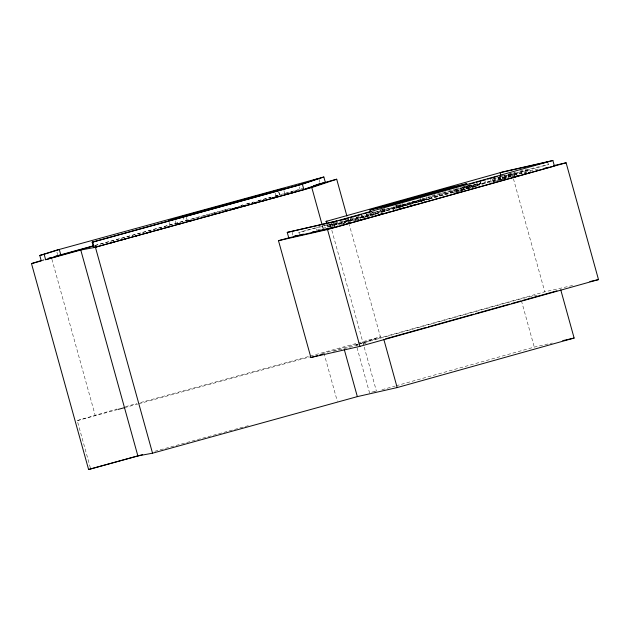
<?xml version="1.0" encoding="UTF-8"?>
<svg xmlns="http://www.w3.org/2000/svg" width="630" height="630" viewBox="0 0 630 630"><rect width="100%" height="100%" fill="white"/><g stroke="black" fill="none" stroke-linecap="round" stroke-linejoin="round"><path stroke-width="0.47" stroke-dasharray="3.15 2.36" d="M317.52 229.903L504.969 177.172L526.83 172.21M538.28 169.1L512.379 174.99L328.506 226.556L328.002 224.745M369.645 393.183L356.265 344.925L357.942 344.366M358.785 344.082L380.41 336.853L349.256 224.532M374.685 391.498L376.37 390.931L331.632 229.627M42.344 260.198L44.147 259.631M42.21 260.623L44.053 260.04M90.374 467.909L77.254 420.604L116.896 409.02M299.62 235.155L298.864 232.431L315.866 227.674L316.622 230.399M380.89 209.695L384.835 208.688M395.207 205.789L398.971 204.734M431.959 195.505L456.159 189.063M502.96 175.62L498.488 176.873L499.244 179.597L511.631 176.266M316.709 227.485L331.908 223.54L332.664 226.264L330.805 226.784M470.445 184.984L461.924 187.362L462.68 190.087L476.878 186.118M332.482 223.807L298.864 232.431M464.397 186.803L457.057 188.858L457.813 191.583L465.153 189.528L464.397 186.803L462.751 187.181M502.26 179.29L498.779 180.078L498.023 177.361L515.104 172.581L515.608 174.392M334.892 223.264L362.809 215.452L363.565 218.169M492.416 179.156L502.378 176.369L503.134 179.093L493.172 181.881M366.739 216.429L366.235 214.609L467.696 186.441L462.908 187.527L463.656 190.252L458.648 191.394M462.908 187.527L480.824 182.905L481.328 184.724M491.361 182.385L490.605 179.66L529.814 169.517L530.318 171.328M366.235 214.609L416.84 201.08L417.344 202.899M470.807 187.661L470.303 185.85L480.824 182.905M333.073 224.367L327.403 225.95L334.727 224.288M334.018 224.099L364.384 216.051M412.918 203.9L412.414 202.088L451.49 191.158L473.839 185.047L474.343 186.858M506.087 178.109L505.583 176.298L529.814 169.517M393.655 209.735L393.151 207.916L420.816 200.175L423.911 199.474L424.667 202.198M505.583 176.298L548.423 164.635L547.919 162.816M423.911 199.474L335.64 224.075M334.05 225.154L385.426 211.121L384.67 208.396M420.241 198.198L420.998 200.923L499.244 179.597M400.302 203.892L401.058 206.616L423.171 200.435L422.415 197.71M402.688 203.356L403.444 206.073L380.945 212.475L380.118 209.428M426.36 196.859L427.116 199.576L477.823 185.85L477.067 183.125L474.681 183.669L475.437 186.393M361.392 215.145L362.148 217.87L381.646 212.412M396.238 205.262L396.995 207.987L399.924 207.317L429.605 199.017L428.849 196.292M356.218 219.886L336.774 225.327L336.018 222.603M498.779 180.078L511.363 176.557M341.232 224.422L344.949 223.382M355.186 220.516L358.911 219.476M494.44 181.637L497.117 180.889M502.882 179.393L505.614 178.629M572.599 285.484L544.777 291.808L361.124 343.177M356.265 344.925L358.155 344.397M359.108 344.13L520.9 298.856L537.028 295.194M381.945 389.742L395.191 386.032M396.144 385.765L534.279 347.106L552.305 343.011M333.569 351.241L358.186 345.138M94.98 245.416L230.533 208.294M240.959 205.443L242.857 204.923M246.645 203.884L253.284 202.065M258.017 200.765L271.294 197.135M275.082 196.095L302.573 188.567M94.909 245.605L187.834 220.106M192.457 218.886L200.167 216.728M203.821 215.775L230.517 208.412M240.755 205.664L242.841 205.041M246.637 204.002L254.016 202.033M258.017 200.883L271.294 197.245M275.089 196.206L279.83 194.906M284.319 193.733L302.313 188.803M125.425 406.689L136.804 403.57M140.592 402.531L309.322 356.328M310.267 356.068L380.41 336.853M77.254 420.604L116.936 409.736M124.488 407.665L137.726 404.043M138.671 403.783L309.763 356.926M322.048 353.564L357.407 344.161M154.886 451.261L250.354 425.116M371.716 392.167L376.37 390.931M519.923 171.108L548.423 164.635M509.182 173.927L515.104 172.581M498.023 177.361L502.378 176.369M512.473 176.069L515.009 175.494M470.303 185.85L473.839 185.047M412.414 202.088L416.84 201.08M420.998 200.923L423.171 200.435M427.116 199.576L429.605 199.017M371.606 212.436L374.322 211.822L375.078 214.546L367.707 216.61L366.951 213.885M393.151 207.916L394.671 207.577M401.058 206.616L403.444 206.073M362.148 217.87L365.857 217.027M360.809 218.799L357.139 219.634L356.391 216.909M362.935 344.059L366.723 343.192M525.538 170.486L526.042 172.305M520.986 171.762L521.49 173.573M516.427 173.581L517.183 176.305M513.97 173.352L514.474 175.171M512.379 174.99L513.166 177.817M513.426 178.755L544.777 291.808M508.331 174.116L509.087 176.841M508.331 175.668L508.835 177.487M504.465 175.361L504.969 177.172M502.126 176.668L502.63 178.487M499.944 177.164L500.7 179.889M494.353 177.81L495.101 180.534M492.786 179.164L493.542 181.889M521.427 300.746L534.279 347.106M484.84 180.471L485.596 183.196M480.304 181.503L481.06 184.228M475.603 184.094L476.359 186.811M471.681 185.189L472.177 187.008M469.232 185.196L470.248 188.409M468.043 184.936L468.799 187.661M467.216 185.653L467.972 188.378M465.972 185.401L466.728 188.126M460.703 187.472L461.459 190.197M456.341 188.464L457.097 191.189M454.238 190.528L454.742 192.347M451.49 191.158L451.994 192.969M420.816 200.175L421.32 201.994M399.168 204.593L399.924 207.317M396.341 206.821L396.845 208.632M393.293 207.514L393.797 209.325M384.324 209.546L385.08 212.271M382.741 209.176L383.497 211.893M375 212.381L375.504 214.192M370.44 213.657L370.944 215.468M357.73 217.563L358.234 219.374M350.13 217.823L350.878 220.547M348.201 218.264L348.957 220.98M347.949 219.807L348.996 223.587M344.413 221.193L344.909 223.004M331.435 222.949L332.191 225.674L330.285 226.107L329.781 224.296M319.056 179.337L320.056 182.968M330.585 225.863L331.372 228.69M330.081 224.351L330.837 227.076M326.82 224.146L328.159 228.674M322.591 226.146L323.095 227.966M322.339 225.579L323.111 228.359M299.376 186.905L299.88 188.716M283.87 190.504L284.878 194.135M292.06 232.053L293.068 235.683M323.938 353.044L337.318 401.302M278.83 191.937L279.586 194.662M278.783 192.205L279.539 194.93M275.271 193.126L276.027 195.843M186.291 217.279L187.299 220.909M182.881 216.208L184.393 221.65M175.108 220.791L175.864 223.516M169.383 222.421L170.139 225.146M56.905 252.055L57.661 254.78M51.904 259.245L95.099 414.997"/><path stroke-width="0.94" d="M274.774 191.307L278.326 190.118L174.605 218.98M318.804 178.432L298.872 185.086L92.161 242.196L93.673 247.637L96.516 246.85M92.704 242.093L302.376 184.165L323.844 176.998L325.356 182.44L303.888 189.614L94.216 247.535L92.704 242.093L92.161 242.196M304.912 189.024L320.308 183.873M94.216 247.535L311.787 187.543L336.696 179.219L346.902 216.035M326.568 223.233L326.064 221.421L326.994 221.106M560.739 289.8L574.127 338.058L397.183 387.568L357.344 396.624L152.539 453.198L137.876 455.923L88.602 469.5L31.5 263.608L41.281 260.914L39.777 255.465L56.401 250.236L323.844 176.998M44.124 254.268L59.299 249.496L60.811 254.945L45.636 259.718L44.124 254.268L39.777 255.465M31.5 263.608L41.438 260.481M48.667 258.213L51.376 257.355M48.675 258.591L93.957 245.865M179.841 223.256L177.046 224.13L179.897 223.382M88.602 469.5L142.601 454.624M326.064 221.421L503.465 171.73L552.872 160.5L554.384 165.95L334.94 227.359L288.753 237.849L278.491 240.684L310.889 357.501L359.919 346.366L598.5 279.602L566.102 162.784L553.628 165.619M369.944 209.924L449.111 187.764L466.94 183.716L387.773 205.868L369.944 209.924L370.448 211.735M288.753 237.849L287.248 232.399L333.427 221.91L552.872 160.5M334.262 222.059L337.105 221.264M338.995 220.736L348.469 218.082M350.359 217.555L361.722 214.373M363.62 213.846L371.196 211.727M469.673 184.165L474.406 182.842M476.304 182.314L485.769 179.66M487.667 179.133L497.133 176.487M343.547 219.563L346.342 218.783M299.62 235.155L303.4 234.1M314.882 231.541L312.063 232.328L333.829 227.084M347.004 223.493L349.658 222.752M380.52 214.019L383.229 213.263M454.994 193.252L457.797 192.465M398.026 209.278L399.892 208.758M402.688 207.979L404.547 207.459M413.863 204.852L415.729 204.325M512.859 177.195L518.451 175.628M524.042 174.061L525.908 173.541M528.704 172.762L530.57 172.242L528.853 172.628M395.75 210.129L393.907 210.641L395.419 210.294M407.744 206.774L411.429 205.734M367.975 217.98L360.384 219.854M375.551 215.862L381.229 214.271M386.907 212.68L388.797 212.152M278.491 240.684L327.521 229.541L566.102 162.784M385.694 338.79L426.384 327.403M428.274 326.875L473.689 314.165M475.587 313.63L509.646 304.101M511.536 303.573L521.002 300.927M522.892 300.392L556.959 290.863M188.401 221.028L191.237 220.248M231.871 209.026L239.431 206.931M243.211 205.892L246.046 205.104M254.552 202.758L257.379 201.978M176.998 224.233L179.826 223.453M188.315 221.106L192.087 220.067M201.513 217.46L203.403 216.941M212.83 214.334L216.602 213.286M224.146 211.207L227.926 210.16M231.698 209.121L239.243 207.034M272.247 197.922L276.019 196.875M110.738 242.92L114.534 241.873M120.22 240.306L125.905 238.731M135.395 236.116L137.285 235.589M146.766 232.966L150.562 231.919M158.146 229.824L161.941 228.777M165.737 227.729L169.525 226.682M177.117 224.587L180.904 223.54M188.488 221.445L192.284 220.398M206.506 216.468L210.302 215.421M219.783 212.798L221.681 212.279M231.163 209.656L236.848 208.089M242.542 206.514L246.33 205.467M253.921 203.372L257.709 202.325M261.505 201.277L265.293 200.23M272.885 198.135L276.672 197.088M286.154 194.465L288.052 193.938M290.895 193.158L294.69 192.111M287.248 232.399L336.719 220.941M297.974 235.305L294.249 236.329L298.722 235.36M310.889 357.501L317.504 355.674M319.394 355.155L322.229 354.375M45.636 259.718L80.774 250.031L93.673 247.637M55.172 256.323L93.09 245.936M317.74 184.409L336.696 179.219M313.685 185.692L325.356 182.44M117.881 409.476L124.488 407.665M547.667 161.91L500.165 172.699L500.921 175.423M544.879 168.108L548.683 167.241M513.773 177.085L517.183 176.305M423.124 202.545L424.667 202.198M589.869 281.563L598.5 279.602M562.74 340.641L574.127 338.058M383.804 339.318L397.183 387.568M333.427 221.91L334.94 227.359M327.521 229.541L359.919 346.366M311.787 187.543L322.08 224.65M302.376 184.165L303.888 189.614M344.224 349.311L357.344 396.624M95.437 247.306L152.539 453.198M80.774 250.031L137.876 455.923M283.366 188.685L168.887 220.61L182.881 216.208L283.366 188.685"/></g></svg>
